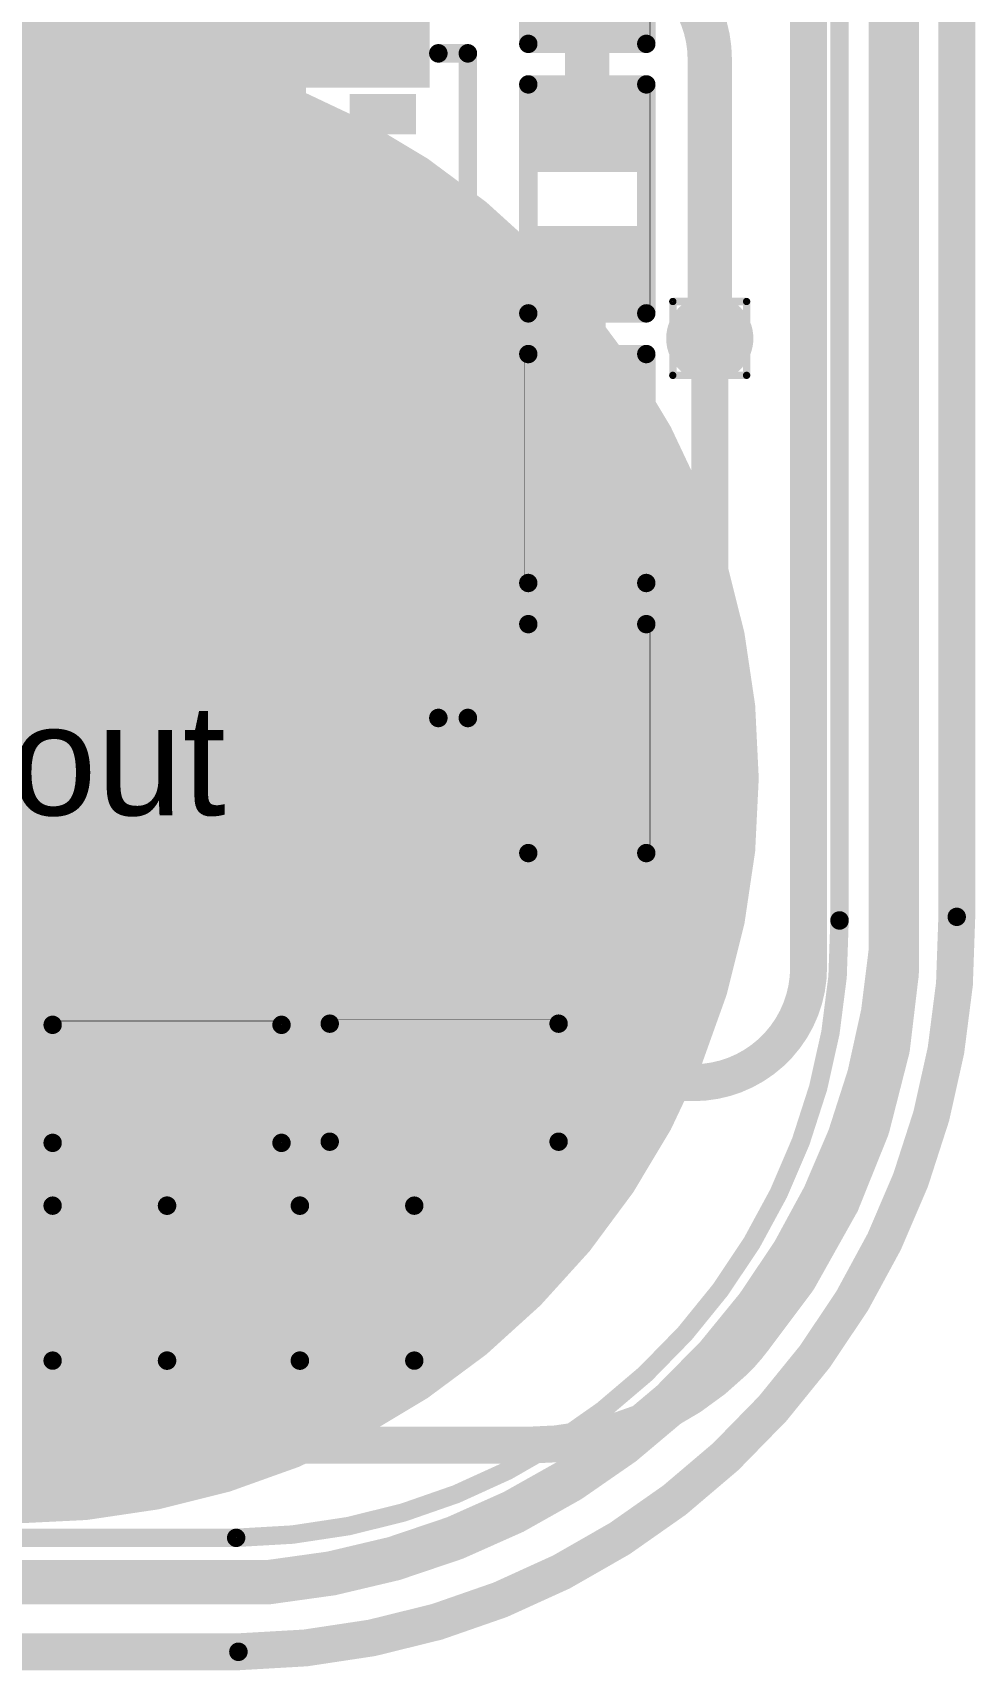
# Model space of a CAD drawing. Header units: inches. Extents: x 3 to 457, y -41 to 239.
# Drawn here: x 160 to 166.49, y -2.87 to 8.4 of the extents above; entities that cross this region are included whole.
import ezdxf

# ---------------------------------------------------------------- set-up
doc = ezdxf.new("R2010")
doc.units = ezdxf.units.IN
for name, color, linetype in [('Board Outline', 216, 'Continuous'), ('Bottom Layer', 5, 'Continuous'), ('Bottom Overlay', 54, 'Continuous'), ('Bottom Paste', 16, 'Continuous'), ('Bottom Solder', 6, 'Continuous'), ('Drill Drawing', 1, 'Continuous'), ('Fabrication', 76, 'Continuous'), ('Top Layer', 1, 'Continuous'), ('Top Overlay', 2, 'Continuous'), ('Top Paste', 8, 'Continuous'), ('Top Solder', 216, 'Continuous'), ('Via Holes', 16, 'Continuous')]:
    doc.layers.add(name, color=color, linetype=linetype)
doc.styles.add('Arial', font='', dxfattribs={"height": 0.2})
doc.styles.get('Arial').set_extended_font_data('Arial')

# ---------------------------------------------------------------- blocks, each defined once
blk = doc.blocks.new('TSSOP_14_79')
at = {"layer": 'Top Layer'}
for points in [[(-3.65, 2.175), (-2.15, 2.175), (-2.15, 1.725), (-3.65, 1.725)], [(2.15, 2.175), (3.65, 2.175), (3.65, 1.725), (2.15, 1.725)], [(-3.65, 1.525), (-2.15, 1.525), (-2.15, 1.075), (-3.65, 1.075)], [(2.15, 1.525), (3.65, 1.525), (3.65, 1.075), (2.15, 1.075)], [(-3.65, 0.875), (-2.15, 0.875), (-2.15, 0.425), (-3.65, 0.425)], [(2.15, 0.875), (3.65, 0.875), (3.65, 0.425), (2.15, 0.425)], [(-3.65, 0.225), (-2.15, 0.225), (-2.15, -0.225), (-3.65, -0.225)], [(2.15, 0.225), (3.65, 0.225), (3.65, -0.225), (2.15, -0.225)], [(-3.65, -0.425), (-2.15, -0.425), (-2.15, -0.875), (-3.65, -0.875)], [(2.15, -0.425), (3.65, -0.425), (3.65, -0.875), (2.15, -0.875)], [(-3.65, -1.075), (-2.15, -1.075), (-2.15, -1.525), (-3.65, -1.525)], [(2.15, -1.075), (3.65, -1.075), (3.65, -1.525), (2.15, -1.525)], [(-3.65, -1.725), (-2.15, -1.725), (-2.15, -2.175), (-3.65, -2.175)], [(2.15, -1.725), (3.65, -1.725), (3.65, -2.175), (2.15, -2.175)]]:
    blk.add_hatch(color=1, dxfattribs=at).paths.add_polyline_path(points)
at = {"layer": 'Top Overlay'}
blk.add_hatch(color=2, dxfattribs=at).paths.add_polyline_path([(-2.005, 1.727), (-1.726, 1.727), (-1.726, 2.184), (-2.005, 2.184)])
at = {"layer": 'Top Paste'}
for points in [[(-3.65, 2.175), (-2.15, 2.175), (-2.15, 1.725), (-3.65, 1.725)], [(2.15, 2.175), (3.65, 2.175), (3.65, 1.725), (2.15, 1.725)], [(-3.65, 1.525), (-2.15, 1.525), (-2.15, 1.075), (-3.65, 1.075)], [(2.15, 1.525), (3.65, 1.525), (3.65, 1.075), (2.15, 1.075)], [(-3.65, 0.875), (-2.15, 0.875), (-2.15, 0.425), (-3.65, 0.425)], [(2.15, 0.875), (3.65, 0.875), (3.65, 0.425), (2.15, 0.425)], [(-3.65, 0.225), (-2.15, 0.225), (-2.15, -0.225), (-3.65, -0.225)], [(2.15, 0.225), (3.65, 0.225), (3.65, -0.225), (2.15, -0.225)], [(-3.65, -0.425), (-2.15, -0.425), (-2.15, -0.875), (-3.65, -0.875)], [(2.15, -0.425), (3.65, -0.425), (3.65, -0.875), (2.15, -0.875)], [(-3.65, -1.075), (-2.15, -1.075), (-2.15, -1.525), (-3.65, -1.525)], [(2.15, -1.075), (3.65, -1.075), (3.65, -1.525), (2.15, -1.525)], [(-3.65, -1.725), (-2.15, -1.725), (-2.15, -2.175), (-3.65, -2.175)], [(2.15, -1.725), (3.65, -1.725), (3.65, -2.175), (2.15, -2.175)]]:
    blk.add_hatch(color=8, dxfattribs=at).paths.add_polyline_path(points)
at = {"layer": 'Top Solder'}
for points in [[(-3.752, 2.277), (-2.048, 2.277), (-2.048, 1.623), (-3.752, 1.623)], [(2.048, 2.277), (3.752, 2.277), (3.752, 1.623), (2.048, 1.623)], [(-3.752, 1.627), (-2.048, 1.627), (-2.048, 0.973), (-3.752, 0.973)], [(2.048, 1.627), (3.752, 1.627), (3.752, 0.973), (2.048, 0.973)], [(-3.752, 0.977), (-2.048, 0.977), (-2.048, 0.323), (-3.752, 0.323)], [(2.048, 0.977), (3.752, 0.977), (3.752, 0.323), (2.048, 0.323)], [(-3.752, 0.327), (-2.048, 0.327), (-2.048, -0.327), (-3.752, -0.327)], [(2.048, 0.327), (3.752, 0.327), (3.752, -0.327), (2.048, -0.327)], [(-3.752, -0.323), (-2.048, -0.323), (-2.048, -0.977), (-3.752, -0.977)], [(2.048, -0.323), (3.752, -0.323), (3.752, -0.977), (2.048, -0.977)], [(-3.752, -0.973), (-2.048, -0.973), (-2.048, -1.627), (-3.752, -1.627)], [(2.048, -0.973), (3.752, -0.973), (3.752, -1.627), (2.048, -1.627)], [(-3.752, -1.623), (-2.048, -1.623), (-2.048, -2.277), (-3.752, -2.277)], [(2.048, -1.623), (3.752, -1.623), (3.752, -2.277), (2.048, -2.277)]]:
    blk.add_hatch(color=216, dxfattribs=at).paths.add_polyline_path(points)
at = {"layer": 'Top Overlay'}
for points in [[(-2.284, 2.337, 0.127, 0.127, 0), (-2.284, 2.54, 0.127, 0.127, 0)], [(2.288, 2.54, 0.127, 0.127, 0), (-2.284, 2.54, 0.127, 0.127, 0)], [(2.288, 2.337, 0.127, 0.127, 0), (2.288, 2.54, 0.127, 0.127, 0)], [(-4.011, 1.829, 0.2, 0.2, 0), (-4.011, 2.083, 0.2, 0.2, 0)], [(-3.884, 1.956, 0.2, 0.2, 0), (-4.011, 2.083, 0.2, 0.2, 0)], [(-4.011, 1.829, 0.2, 0.2, 0), (-3.884, 1.956, 0.2, 0.2, 0)], [(-2.284, -2.54, 0.127, 0.127, 0), (-2.284, -2.337, 0.127, 0.127, 0)], [(2.288, -2.54, 0.127, 0.127, 0), (2.288, -2.337, 0.127, 0.127, 0)], [(2.288, -2.54, 0.127, 0.127, 0), (-2.284, -2.54, 0.127, 0.127, 0)]]:
    blk.add_lwpolyline(points, format="xyseb", dxfattribs=at)
for points in [[(-2.316, 2.54, 0.0635, 0.0635, 1), (-2.252, 2.54, 0.0635, 0.0635, 1)], [(-2.316, 2.54, 0.0635, 0.0635, 1), (-2.252, 2.54, 0.0635, 0.0635, 1)], [(2.256, 2.54, 0.0635, 0.0635, 1), (2.32, 2.54, 0.0635, 0.0635, 1)], [(2.256, 2.54, 0.0635, 0.0635, 1), (2.32, 2.54, 0.0635, 0.0635, 1)], [(-2.316, 2.337, 0.0635, 0.0635, 1), (-2.252, 2.337, 0.0635, 0.0635, 1)], [(2.256, 2.337, 0.0635, 0.0635, 1), (2.32, 2.337, 0.0635, 0.0635, 1)], [(-4.061, 2.083, 0.1, 0.1, 1), (-3.961, 2.083, 0.1, 0.1, 1)], [(-4.061, 2.083, 0.1, 0.1, 1), (-3.961, 2.083, 0.1, 0.1, 1)], [(-3.934, 1.956, 0.1, 0.1, 1), (-3.834, 1.956, 0.1, 0.1, 1)], [(-3.934, 1.956, 0.1, 0.1, 1), (-3.834, 1.956, 0.1, 0.1, 1)], [(-4.061, 1.829, 0.1, 0.1, 1), (-3.961, 1.829, 0.1, 0.1, 1)], [(-4.061, 1.829, 0.1, 0.1, 1), (-3.961, 1.829, 0.1, 0.1, 1)], [(-2.316, -2.337, 0.0635, 0.0635, 1), (-2.252, -2.337, 0.0635, 0.0635, 1)], [(2.256, -2.337, 0.0635, 0.0635, 1), (2.32, -2.337, 0.0635, 0.0635, 1)], [(-2.316, -2.54, 0.0635, 0.0635, 1), (-2.252, -2.54, 0.0635, 0.0635, 1)], [(-2.316, -2.54, 0.0635, 0.0635, 1), (-2.252, -2.54, 0.0635, 0.0635, 1)], [(2.256, -2.54, 0.0635, 0.0635, 1), (2.32, -2.54, 0.0635, 0.0635, 1)], [(2.256, -2.54, 0.0635, 0.0635, 1), (2.32, -2.54, 0.0635, 0.0635, 1)]]:
    blk.add_lwpolyline(points, format="xyseb", close=True, dxfattribs=at)
blk = doc.blocks.new('R___0402_83')
at = {"layer": 'Top Layer'}
for points in [[(-0.699, -0.318), (-0.699, 0.318), (-0.241, 0.318), (-0.241, -0.318)], [(0.241, -0.318), (0.241, 0.318), (0.699, 0.318), (0.699, -0.318)]]:
    blk.add_hatch(color=1, dxfattribs=at).paths.add_polyline_path(points)
at = {"layer": 'Top Paste'}
for points in [[(-0.699, -0.318), (-0.699, 0.318), (-0.241, 0.318), (-0.241, -0.318)], [(0.241, -0.318), (0.241, 0.318), (0.699, 0.318), (0.699, -0.318)]]:
    blk.add_hatch(color=8, dxfattribs=at).paths.add_polyline_path(points)
at = {"layer": 'Top Solder'}
for points in [[(-0.754, -0.373), (-0.754, 0.373), (-0.186, 0.373), (-0.186, -0.373)], [(0.186, -0.373), (0.186, 0.373), (0.754, 0.373), (0.754, -0.373)]]:
    blk.add_hatch(color=216, dxfattribs=at).paths.add_polyline_path(points)
at = {"layer": 'Top Overlay'}
for points in [[(-0.787, 0.406, 0.127, 0.127, 0), (-0.787, -0.406, 0.127, 0.127, 0)], [(0.787, 0.406, 0.127, 0.127, 0), (-0.787, 0.406, 0.127, 0.127, 0)], [(0.787, 0.406, 0.127, 0.127, 0), (0.787, -0.406, 0.127, 0.127, 0)], [(0.787, -0.406, 0.127, 0.127, 0), (-0.787, -0.406, 0.127, 0.127, 0)], [(0.813, -0.432, 0.00323, 0.00323, 0), (-0.813, -0.432, 0.00323, 0.00323, 0)]]:
    blk.add_lwpolyline(points, format="xyseb", dxfattribs=at)
for points in [[(-0.819, 0.406, 0.0635, 0.0635, 1), (-0.756, 0.406, 0.0635, 0.0635, 1)], [(-0.819, 0.406, 0.0635, 0.0635, 1), (-0.756, 0.406, 0.0635, 0.0635, 1)], [(0.756, 0.406, 0.0635, 0.0635, 1), (0.819, 0.406, 0.0635, 0.0635, 1)], [(0.756, 0.406, 0.0635, 0.0635, 1), (0.819, 0.406, 0.0635, 0.0635, 1)], [(-0.819, -0.406, 0.0635, 0.0635, 1), (-0.756, -0.406, 0.0635, 0.0635, 1)], [(-0.819, -0.406, 0.0635, 0.0635, 1), (-0.756, -0.406, 0.0635, 0.0635, 1)], [(-0.814, -0.432, 0.00161, 0.00161, 1), (-0.812, -0.432, 0.00161, 0.00161, 1)], [(0.756, -0.406, 0.0635, 0.0635, 1), (0.819, -0.406, 0.0635, 0.0635, 1)], [(0.756, -0.406, 0.0635, 0.0635, 1), (0.819, -0.406, 0.0635, 0.0635, 1)], [(0.812, -0.432, 0.00161, 0.00161, 1), (0.814, -0.432, 0.00161, 0.00161, 1)]]:
    blk.add_lwpolyline(points, format="xyseb", close=True, dxfattribs=at)
blk = doc.blocks.new('R___0402_84')
at = {"layer": 'Top Layer'}
for points in [[(-0.699, -0.318), (-0.699, 0.318), (-0.241, 0.318), (-0.241, -0.318)], [(0.241, -0.318), (0.241, 0.318), (0.699, 0.318), (0.699, -0.318)]]:
    blk.add_hatch(color=1, dxfattribs=at).paths.add_polyline_path(points)
at = {"layer": 'Top Paste'}
for points in [[(-0.699, -0.318), (-0.699, 0.318), (-0.241, 0.318), (-0.241, -0.318)], [(0.241, -0.318), (0.241, 0.318), (0.699, 0.318), (0.699, -0.318)]]:
    blk.add_hatch(color=8, dxfattribs=at).paths.add_polyline_path(points)
at = {"layer": 'Top Solder'}
for points in [[(-0.754, -0.373), (-0.754, 0.373), (-0.186, 0.373), (-0.186, -0.373)], [(0.186, -0.373), (0.186, 0.373), (0.754, 0.373), (0.754, -0.373)]]:
    blk.add_hatch(color=216, dxfattribs=at).paths.add_polyline_path(points)
at = {"layer": 'Top Overlay'}
for points in [[(-0.787, 0.406, 0.127, 0.127, 0), (-0.787, -0.406, 0.127, 0.127, 0)], [(-0.787, 0.406, 0.127, 0.127, 0), (0.787, 0.406, 0.127, 0.127, 0)], [(0.787, 0.406, 0.127, 0.127, 0), (0.787, -0.406, 0.127, 0.127, 0)], [(-0.787, -0.406, 0.127, 0.127, 0), (0.787, -0.406, 0.127, 0.127, 0)], [(-0.813, -0.432, 0.00323, 0.00323, 0), (0.813, -0.432, 0.00323, 0.00323, 0)]]:
    blk.add_lwpolyline(points, format="xyseb", dxfattribs=at)
for points in [[(-0.819, 0.406, 0.0635, 0.0635, 1), (-0.756, 0.406, 0.0635, 0.0635, 1)], [(-0.819, 0.406, 0.0635, 0.0635, 1), (-0.756, 0.406, 0.0635, 0.0635, 1)], [(0.756, 0.406, 0.0635, 0.0635, 1), (0.819, 0.406, 0.0635, 0.0635, 1)], [(0.756, 0.406, 0.0635, 0.0635, 1), (0.819, 0.406, 0.0635, 0.0635, 1)], [(-0.819, -0.406, 0.0635, 0.0635, 1), (-0.756, -0.406, 0.0635, 0.0635, 1)], [(-0.819, -0.406, 0.0635, 0.0635, 1), (-0.756, -0.406, 0.0635, 0.0635, 1)], [(-0.814, -0.432, 0.00161, 0.00161, 1), (-0.812, -0.432, 0.00161, 0.00161, 1)], [(0.756, -0.406, 0.0635, 0.0635, 1), (0.819, -0.406, 0.0635, 0.0635, 1)], [(0.756, -0.406, 0.0635, 0.0635, 1), (0.819, -0.406, 0.0635, 0.0635, 1)], [(0.812, -0.432, 0.00161, 0.00161, 1), (0.814, -0.432, 0.00161, 0.00161, 1)]]:
    blk.add_lwpolyline(points, format="xyseb", close=True, dxfattribs=at)
blk = doc.blocks.new('R___0402_85')
at = {"layer": 'Top Layer'}
for points in [[(-0.699, -0.318), (-0.699, 0.318), (-0.241, 0.318), (-0.241, -0.318)], [(0.241, -0.318), (0.241, 0.318), (0.699, 0.318), (0.699, -0.318)]]:
    blk.add_hatch(color=1, dxfattribs=at).paths.add_polyline_path(points)
at = {"layer": 'Top Paste'}
for points in [[(-0.699, -0.318), (-0.699, 0.318), (-0.241, 0.318), (-0.241, -0.318)], [(0.241, -0.318), (0.241, 0.318), (0.699, 0.318), (0.699, -0.318)]]:
    blk.add_hatch(color=8, dxfattribs=at).paths.add_polyline_path(points)
at = {"layer": 'Top Solder'}
for points in [[(-0.754, -0.373), (-0.754, 0.373), (-0.186, 0.373), (-0.186, -0.373)], [(0.186, -0.373), (0.186, 0.373), (0.754, 0.373), (0.754, -0.373)]]:
    blk.add_hatch(color=216, dxfattribs=at).paths.add_polyline_path(points)
at = {"layer": 'Top Overlay'}
for points in [[(-0.787, 0.406, 0.127, 0.127, 0), (-0.787, -0.406, 0.127, 0.127, 0)], [(0.787, 0.406, 0.127, 0.127, 0), (-0.787, 0.406, 0.127, 0.127, 0)], [(0.787, 0.406, 0.127, 0.127, 0), (0.787, -0.406, 0.127, 0.127, 0)], [(0.787, -0.406, 0.127, 0.127, 0), (-0.787, -0.406, 0.127, 0.127, 0)], [(0.813, -0.432, 0.00323, 0.00323, 0), (-0.813, -0.432, 0.00323, 0.00323, 0)]]:
    blk.add_lwpolyline(points, format="xyseb", dxfattribs=at)
for points in [[(-0.819, 0.406, 0.0635, 0.0635, 1), (-0.756, 0.406, 0.0635, 0.0635, 1)], [(-0.819, 0.406, 0.0635, 0.0635, 1), (-0.756, 0.406, 0.0635, 0.0635, 1)], [(0.756, 0.406, 0.0635, 0.0635, 1), (0.819, 0.406, 0.0635, 0.0635, 1)], [(0.756, 0.406, 0.0635, 0.0635, 1), (0.819, 0.406, 0.0635, 0.0635, 1)], [(-0.819, -0.406, 0.0635, 0.0635, 1), (-0.756, -0.406, 0.0635, 0.0635, 1)], [(-0.819, -0.406, 0.0635, 0.0635, 1), (-0.756, -0.406, 0.0635, 0.0635, 1)], [(-0.814, -0.432, 0.00161, 0.00161, 1), (-0.812, -0.432, 0.00161, 0.00161, 1)], [(0.756, -0.406, 0.0635, 0.0635, 1), (0.819, -0.406, 0.0635, 0.0635, 1)], [(0.756, -0.406, 0.0635, 0.0635, 1), (0.819, -0.406, 0.0635, 0.0635, 1)], [(0.812, -0.432, 0.00161, 0.00161, 1), (0.814, -0.432, 0.00161, 0.00161, 1)]]:
    blk.add_lwpolyline(points, format="xyseb", close=True, dxfattribs=at)
blk = doc.blocks.new('R___0402_89')
at = {"layer": 'Top Layer'}
for points in [[(-0.699, -0.318), (-0.699, 0.318), (-0.241, 0.318), (-0.241, -0.318)], [(0.241, -0.318), (0.241, 0.318), (0.699, 0.318), (0.699, -0.318)]]:
    blk.add_hatch(color=1, dxfattribs=at).paths.add_polyline_path(points)
at = {"layer": 'Top Paste'}
for points in [[(-0.699, -0.318), (-0.699, 0.318), (-0.241, 0.318), (-0.241, -0.318)], [(0.241, -0.318), (0.241, 0.318), (0.699, 0.318), (0.699, -0.318)]]:
    blk.add_hatch(color=8, dxfattribs=at).paths.add_polyline_path(points)
at = {"layer": 'Top Solder'}
for points in [[(-0.754, -0.373), (-0.754, 0.373), (-0.186, 0.373), (-0.186, -0.373)], [(0.186, -0.373), (0.186, 0.373), (0.754, 0.373), (0.754, -0.373)]]:
    blk.add_hatch(color=216, dxfattribs=at).paths.add_polyline_path(points)
at = {"layer": 'Top Overlay'}
for points in [[(-0.787, 0.406, 0.127, 0.127, 0), (-0.787, -0.406, 0.127, 0.127, 0)], [(-0.787, 0.406, 0.127, 0.127, 0), (0.787, 0.406, 0.127, 0.127, 0)], [(0.787, 0.406, 0.127, 0.127, 0), (0.787, -0.406, 0.127, 0.127, 0)], [(-0.787, -0.406, 0.127, 0.127, 0), (0.787, -0.406, 0.127, 0.127, 0)], [(-0.813, -0.432, 0.00323, 0.00323, 0), (0.813, -0.432, 0.00323, 0.00323, 0)]]:
    blk.add_lwpolyline(points, format="xyseb", dxfattribs=at)
for points in [[(-0.819, 0.406, 0.0635, 0.0635, 1), (-0.756, 0.406, 0.0635, 0.0635, 1)], [(-0.819, 0.406, 0.0635, 0.0635, 1), (-0.756, 0.406, 0.0635, 0.0635, 1)], [(0.756, 0.406, 0.0635, 0.0635, 1), (0.819, 0.406, 0.0635, 0.0635, 1)], [(0.756, 0.406, 0.0635, 0.0635, 1), (0.819, 0.406, 0.0635, 0.0635, 1)], [(-0.819, -0.406, 0.0635, 0.0635, 1), (-0.756, -0.406, 0.0635, 0.0635, 1)], [(-0.819, -0.406, 0.0635, 0.0635, 1), (-0.756, -0.406, 0.0635, 0.0635, 1)], [(-0.814, -0.432, 0.00161, 0.00161, 1), (-0.812, -0.432, 0.00161, 0.00161, 1)], [(0.756, -0.406, 0.0635, 0.0635, 1), (0.819, -0.406, 0.0635, 0.0635, 1)], [(0.756, -0.406, 0.0635, 0.0635, 1), (0.819, -0.406, 0.0635, 0.0635, 1)], [(0.812, -0.432, 0.00161, 0.00161, 1), (0.814, -0.432, 0.00161, 0.00161, 1)]]:
    blk.add_lwpolyline(points, format="xyseb", close=True, dxfattribs=at)
blk = doc.blocks.new('R___0402_90')
at = {"layer": 'Top Layer'}
for points in [[(-0.699, -0.318), (-0.699, 0.317), (-0.241, 0.317), (-0.241, -0.318)], [(0.241, -0.318), (0.241, 0.317), (0.699, 0.317), (0.699, -0.318)]]:
    blk.add_hatch(color=1, dxfattribs=at).paths.add_polyline_path(points)
at = {"layer": 'Top Paste'}
for points in [[(-0.699, -0.318), (-0.699, 0.317), (-0.241, 0.317), (-0.241, -0.318)], [(0.241, -0.318), (0.241, 0.317), (0.699, 0.317), (0.699, -0.318)]]:
    blk.add_hatch(color=8, dxfattribs=at).paths.add_polyline_path(points)
at = {"layer": 'Top Solder'}
for points in [[(-0.754, -0.373), (-0.754, 0.373), (-0.186, 0.373), (-0.186, -0.373)], [(0.186, -0.373), (0.186, 0.373), (0.754, 0.373), (0.754, -0.373)]]:
    blk.add_hatch(color=216, dxfattribs=at).paths.add_polyline_path(points)
at = {"layer": 'Top Overlay'}
for points in [[(-0.787, -0.406, 0.127, 0.127, 0), (-0.787, 0.406, 0.127, 0.127, 0)], [(0.787, 0.406, 0.127, 0.127, 0), (-0.787, 0.406, 0.127, 0.127, 0)], [(0.787, -0.406, 0.127, 0.127, 0), (0.787, 0.406, 0.127, 0.127, 0)], [(0.787, -0.406, 0.127, 0.127, 0), (-0.787, -0.406, 0.127, 0.127, 0)], [(0.813, -0.432, 0.00323, 0.00323, 0), (-0.813, -0.432, 0.00323, 0.00323, 0)]]:
    blk.add_lwpolyline(points, format="xyseb", dxfattribs=at)
for points in [[(-0.819, 0.406, 0.0635, 0.0635, 1), (-0.756, 0.406, 0.0635, 0.0635, 1)], [(-0.819, 0.406, 0.0635, 0.0635, 1), (-0.756, 0.406, 0.0635, 0.0635, 1)], [(0.756, 0.406, 0.0635, 0.0635, 1), (0.819, 0.406, 0.0635, 0.0635, 1)], [(0.756, 0.406, 0.0635, 0.0635, 1), (0.819, 0.406, 0.0635, 0.0635, 1)], [(-0.819, -0.406, 0.0635, 0.0635, 1), (-0.756, -0.406, 0.0635, 0.0635, 1)], [(-0.819, -0.406, 0.0635, 0.0635, 1), (-0.756, -0.406, 0.0635, 0.0635, 1)], [(-0.814, -0.432, 0.00161, 0.00161, 1), (-0.812, -0.432, 0.00161, 0.00161, 1)], [(0.756, -0.406, 0.0635, 0.0635, 1), (0.819, -0.406, 0.0635, 0.0635, 1)], [(0.756, -0.406, 0.0635, 0.0635, 1), (0.819, -0.406, 0.0635, 0.0635, 1)], [(0.812, -0.432, 0.00161, 0.00161, 1), (0.814, -0.432, 0.00161, 0.00161, 1)]]:
    blk.add_lwpolyline(points, format="xyseb", close=True, dxfattribs=at)
blk = doc.blocks.new('R___0402_94')
at = {"layer": 'Top Layer'}
for points in [[(-0.699, -0.318), (-0.699, 0.318), (-0.241, 0.318), (-0.241, -0.318)], [(0.241, -0.318), (0.241, 0.318), (0.699, 0.318), (0.699, -0.318)]]:
    blk.add_hatch(color=1, dxfattribs=at).paths.add_polyline_path(points)
at = {"layer": 'Top Paste'}
for points in [[(-0.699, -0.318), (-0.699, 0.318), (-0.241, 0.318), (-0.241, -0.318)], [(0.241, -0.318), (0.241, 0.318), (0.699, 0.318), (0.699, -0.318)]]:
    blk.add_hatch(color=8, dxfattribs=at).paths.add_polyline_path(points)
at = {"layer": 'Top Solder'}
for points in [[(-0.754, -0.373), (-0.754, 0.373), (-0.186, 0.373), (-0.186, -0.373)], [(0.186, -0.373), (0.186, 0.373), (0.754, 0.373), (0.754, -0.373)]]:
    blk.add_hatch(color=216, dxfattribs=at).paths.add_polyline_path(points)
at = {"layer": 'Top Overlay'}
for points in [[(-0.787, 0.406, 0.127, 0.127, 0), (-0.787, -0.406, 0.127, 0.127, 0)], [(-0.787, 0.406, 0.127, 0.127, 0), (0.787, 0.406, 0.127, 0.127, 0)], [(0.787, 0.406, 0.127, 0.127, 0), (0.787, -0.406, 0.127, 0.127, 0)], [(-0.787, -0.406, 0.127, 0.127, 0), (0.787, -0.406, 0.127, 0.127, 0)], [(-0.813, -0.432, 0.00323, 0.00323, 0), (0.813, -0.432, 0.00323, 0.00323, 0)]]:
    blk.add_lwpolyline(points, format="xyseb", dxfattribs=at)
for points in [[(-0.819, 0.406, 0.0635, 0.0635, 1), (-0.756, 0.406, 0.0635, 0.0635, 1)], [(-0.819, 0.406, 0.0635, 0.0635, 1), (-0.756, 0.406, 0.0635, 0.0635, 1)], [(0.756, 0.406, 0.0635, 0.0635, 1), (0.819, 0.406, 0.0635, 0.0635, 1)], [(0.756, 0.406, 0.0635, 0.0635, 1), (0.819, 0.406, 0.0635, 0.0635, 1)], [(-0.819, -0.406, 0.0635, 0.0635, 1), (-0.756, -0.406, 0.0635, 0.0635, 1)], [(-0.819, -0.406, 0.0635, 0.0635, 1), (-0.756, -0.406, 0.0635, 0.0635, 1)], [(-0.814, -0.432, 0.00161, 0.00161, 1), (-0.812, -0.432, 0.00161, 0.00161, 1)], [(0.756, -0.406, 0.0635, 0.0635, 1), (0.819, -0.406, 0.0635, 0.0635, 1)], [(0.756, -0.406, 0.0635, 0.0635, 1), (0.819, -0.406, 0.0635, 0.0635, 1)], [(0.812, -0.432, 0.00161, 0.00161, 1), (0.814, -0.432, 0.00161, 0.00161, 1)]]:
    blk.add_lwpolyline(points, format="xyseb", close=True, dxfattribs=at)
blk = doc.blocks.new('C___0603_98')
at = {"layer": 'Top Layer'}
for points in [[(-0.381, 0.445), (-0.381, -0.445), (-1.143, -0.445), (-1.143, 0.445)], [(1.143, 0.445), (1.143, -0.445), (0.381, -0.445), (0.381, 0.445)]]:
    blk.add_hatch(color=1, dxfattribs=at).paths.add_polyline_path(points)
at = {"layer": 'Top Paste'}
for points in [[(-0.381, 0.445), (-0.381, -0.445), (-1.143, -0.445), (-1.143, 0.445)], [(1.143, 0.445), (1.143, -0.445), (0.381, -0.445), (0.381, 0.445)]]:
    blk.add_hatch(color=8, dxfattribs=at).paths.add_polyline_path(points)
at = {"layer": 'Top Solder'}
for points in [[(-0.321, 0.504), (-0.321, -0.504), (-1.203, -0.504), (-1.203, 0.504)], [(1.203, 0.504), (1.203, -0.504), (0.321, -0.504), (0.321, 0.504)]]:
    blk.add_hatch(color=216, dxfattribs=at).paths.add_polyline_path(points)
at = {"layer": 'Top Overlay'}
for points in [[(-1.245, 0.533, 0.127, 0.127, 0), (-0.457, 0.533, 0.127, 0.127, 0)], [(-1.245, -0.533, 0.127, 0.127, 0), (-1.245, 0.533, 0.127, 0.127, 0)], [(0.457, 0.533, 0.127, 0.127, 0), (1.245, 0.533, 0.127, 0.127, 0)], [(1.245, -0.533, 0.127, 0.127, 0), (1.245, 0.533, 0.127, 0.127, 0)], [(-1.245, -0.533, 0.127, 0.127, 0), (-0.457, -0.533, 0.127, 0.127, 0)], [(0.457, -0.533, 0.127, 0.127, 0), (1.245, -0.533, 0.127, 0.127, 0)]]:
    blk.add_lwpolyline(points, format="xyseb", dxfattribs=at)
for points in [[(-1.276, 0.533, 0.0635, 0.0635, 1), (-1.213, 0.533, 0.0635, 0.0635, 1)], [(-1.276, 0.533, 0.0635, 0.0635, 1), (-1.213, 0.533, 0.0635, 0.0635, 1)], [(-0.489, 0.533, 0.0635, 0.0635, 1), (-0.425, 0.533, 0.0635, 0.0635, 1)], [(0.425, 0.533, 0.0635, 0.0635, 1), (0.489, 0.533, 0.0635, 0.0635, 1)], [(1.213, 0.533, 0.0635, 0.0635, 1), (1.276, 0.533, 0.0635, 0.0635, 1)], [(1.213, 0.533, 0.0635, 0.0635, 1), (1.276, 0.533, 0.0635, 0.0635, 1)], [(-1.276, -0.533, 0.0635, 0.0635, 1), (-1.213, -0.533, 0.0635, 0.0635, 1)], [(-1.276, -0.533, 0.0635, 0.0635, 1), (-1.213, -0.533, 0.0635, 0.0635, 1)], [(-0.489, -0.533, 0.0635, 0.0635, 1), (-0.425, -0.533, 0.0635, 0.0635, 1)], [(0.425, -0.533, 0.0635, 0.0635, 1), (0.489, -0.533, 0.0635, 0.0635, 1)], [(1.213, -0.533, 0.0635, 0.0635, 1), (1.276, -0.533, 0.0635, 0.0635, 1)], [(1.213, -0.533, 0.0635, 0.0635, 1), (1.276, -0.533, 0.0635, 0.0635, 1)]]:
    blk.add_lwpolyline(points, format="xyseb", close=True, dxfattribs=at)
blk = doc.blocks.new('SEMG_PAD_B_240')
at = {"layer": 'Bottom Layer'}
h = blk.add_hatch(color=5, dxfattribs=at)
edge = h.paths.add_edge_path()
edge.add_arc((0, 9.987), 5, 0, 360)
at = {"layer": 'Bottom Paste'}
h = blk.add_hatch(color=16, dxfattribs=at)
edge = h.paths.add_edge_path()
edge.add_arc((0, 9.987), 5, 0, 360)
at = {"layer": 'Bottom Solder'}
h = blk.add_hatch(color=6, dxfattribs=at)
edge = h.paths.add_edge_path()
edge.add_arc((0, 9.987), 5.102, 0, 360)
at = {"layer": 'Bottom Overlay'}
for points in [[(-5.683, 10.966, 0.127, 0.127, -0.414214), (-1.531, 15.213, 0.127, 0.127, 0)], [(1.531, 15.213, 0.127, 0.127, 0), (-1.531, 15.213, 0.127, 0.127, 0)], [(-5.683, 10.966, 0.127, 0.127, 0), (-5.683, -10.966, 0.127, 0.127, 0)]]:
    blk.add_lwpolyline(points, format="xyseb", dxfattribs=at)
for points in [[(-1.562, 15.213, 0.0635, 0.0635, 1), (-1.499, 15.213, 0.0635, 0.0635, 1)], [(-1.562, 15.213, 0.0635, 0.0635, 1), (-1.499, 15.213, 0.0635, 0.0635, 1)], [(-5.715, 10.966, 0.0635, 0.0635, 1), (-5.651, 10.966, 0.0635, 0.0635, 1)], [(-5.715, 10.966, 0.0635, 0.0635, 1), (-5.651, 10.966, 0.0635, 0.0635, 1)]]:
    blk.add_lwpolyline(points, format="xyseb", close=True, dxfattribs=at)

msp = doc.modelspace()

# ---------------------------------------------------------------- hatches: boundary and pattern name
at = {"layer": 'Bottom Layer'}
h = msp.add_hatch(color=5, dxfattribs=at)
edge = h.paths.add_edge_path()
edge.add_arc((164.658, 6.296), 0.3, 0, 360)
at = {"layer": 'Top Layer'}
h = msp.add_hatch(color=1, dxfattribs=at)
edge = h.paths.add_edge_path()
edge.add_arc((164.658, 6.296), 0.3, 0, 360)
at = {"layer": 'Via Holes'}
h = msp.add_hatch(color=7, dxfattribs=at)
edge = h.paths.add_edge_path()
edge.add_arc((164.658, 6.296), 0.15, 0, 360)

# ---------------------------------------------------------------- linework, layer by layer
at = {"layer": 'Board Outline'}
for points in [[(166.358, 24.173, 0.127, 0.127, 0), (166.358, 2.317, 0.127, 0.127, 0)], [(166.358, 2.317, 0.127, 0.127, -0.414214), (161.414, -2.739, 0.127, 0.127, 0)], [(158.335, -2.739, 0.127, 0.127, 0), (161.414, -2.739, 0.127, 0.127, 0)]]:
    msp.add_lwpolyline(points, format="xyseb", dxfattribs=at)
for points in [[(166.326, 2.317, 0.0635, 0.0635, 1), (166.389, 2.317, 0.0635, 0.0635, 1)], [(166.326, 2.317, 0.0635, 0.0635, 1), (166.389, 2.317, 0.0635, 0.0635, 1)], [(161.382, -2.739, 0.0635, 0.0635, 1), (161.446, -2.739, 0.0635, 0.0635, 1)], [(161.382, -2.739, 0.0635, 0.0635, 1), (161.446, -2.739, 0.0635, 0.0635, 1)]]:
    msp.add_lwpolyline(points, format="xyseb", close=True, dxfattribs=at)
at = {"layer": 'Bottom Layer'}
for points in [[(165.905, 2.093, 0.305, 0.305, 0), (165.905, 13.245, 0.305, 0.305, 0)], [(163.857, 9.017, 0.305, 0.305, -0.414214), (164.658, 8.216, 0.305, 0.305, 0)], [(164.658, 6.296, 0.305, 0.305, 0), (164.658, 8.216, 0.305, 0.305, 0)], [(165.905, 2.093, 0.305, 0.305, -0.365519), (161.615, -2.261, 0.305, 0.305, 0)], [(158.594, -2.261, 0.305, 0.305, 0), (161.615, -2.261, 0.305, 0.305, 0)]]:
    msp.add_lwpolyline(points, format="xyseb", dxfattribs=at)
for points in [[(164.581, 8.216, 0.152, 0.152, 1), (164.734, 8.216, 0.152, 0.152, 1)], [(164.581, 8.216, 0.152, 0.152, 1), (164.734, 8.216, 0.152, 0.152, 1)], [(164.581, 6.296, 0.152, 0.152, 1), (164.734, 6.296, 0.152, 0.152, 1)], [(165.829, 2.093, 0.152, 0.152, 1), (165.981, 2.093, 0.152, 0.152, 1)], [(165.829, 2.093, 0.152, 0.152, 1), (165.981, 2.093, 0.152, 0.152, 1)], [(161.539, -2.261, 0.152, 0.152, 1), (161.691, -2.261, 0.152, 0.152, 1)], [(161.539, -2.261, 0.152, 0.152, 1), (161.691, -2.261, 0.152, 0.152, 1)]]:
    msp.add_lwpolyline(points, format="xyseb", close=True, dxfattribs=at)
at = {"layer": 'Drill Drawing'}
for points in [[(164.404, 6.55, 0.0508, 0.0508, 0), (164.912, 6.55, 0.0508, 0.0508, 0)], [(164.404, 6.042, 0.0508, 0.0508, 0), (164.404, 6.55, 0.0508, 0.0508, 0)], [(164.912, 6.042, 0.0508, 0.0508, 0), (164.912, 6.55, 0.0508, 0.0508, 0)], [(164.404, 6.042, 0.0508, 0.0508, 0), (164.912, 6.042, 0.0508, 0.0508, 0)]]:
    msp.add_lwpolyline(points, format="xyseb", dxfattribs=at)
for points in [[(164.391, 6.55, 0.0254, 0.0254, 1), (164.416, 6.55, 0.0254, 0.0254, 1)], [(164.391, 6.55, 0.0254, 0.0254, 1), (164.416, 6.55, 0.0254, 0.0254, 1)], [(164.899, 6.55, 0.0254, 0.0254, 1), (164.924, 6.55, 0.0254, 0.0254, 1)], [(164.899, 6.55, 0.0254, 0.0254, 1), (164.924, 6.55, 0.0254, 0.0254, 1)], [(164.391, 6.042, 0.0254, 0.0254, 1), (164.416, 6.042, 0.0254, 0.0254, 1)], [(164.391, 6.042, 0.0254, 0.0254, 1), (164.416, 6.042, 0.0254, 0.0254, 1)], [(164.899, 6.042, 0.0254, 0.0254, 1), (164.924, 6.042, 0.0254, 0.0254, 1)], [(164.899, 6.042, 0.0254, 0.0254, 1), (164.924, 6.042, 0.0254, 0.0254, 1)]]:
    msp.add_lwpolyline(points, format="xyseb", close=True, dxfattribs=at)
at = {"layer": 'Fabrication'}
for points in [[(166.358, 24.173, 0.254, 0.254, 0), (166.358, 2.317, 0.254, 0.254, 0)], [(166.358, 2.317, 0.254, 0.254, -0.414214), (161.414, -2.739, 0.254, 0.254, 0)], [(158.335, -2.739, 0.254, 0.254, 0), (161.414, -2.739, 0.254, 0.254, 0)]]:
    msp.add_lwpolyline(points, format="xyseb", dxfattribs=at)
for points in [[(164.868, 3.27, 0.254, 0.254, 1), (154.868, 3.27, 0.254, 0.254, 1)], [(164.805, 3.27, 0.127, 0.127, 1), (164.932, 3.27, 0.127, 0.127, 1)], [(166.294, 2.317, 0.127, 0.127, 1), (166.421, 2.317, 0.127, 0.127, 1)], [(166.294, 2.317, 0.127, 0.127, 1), (166.421, 2.317, 0.127, 0.127, 1)], [(161.351, -2.739, 0.127, 0.127, 1), (161.478, -2.739, 0.127, 0.127, 1)], [(161.351, -2.739, 0.127, 0.127, 1), (161.478, -2.739, 0.127, 0.127, 1)]]:
    msp.add_lwpolyline(points, format="xyseb", close=True, dxfattribs=at)
at = {"layer": 'Top Layer'}
for points in [[(165.97, 1.943, 0.254, 0.254, 0), (165.97, 12.178, 0.254, 0.254, 0)], [(165.338, 1.969, 0.254, 0.254, 0), (165.338, 11.41, 0.254, 0.254, 0)], [(161.103, 7.256, 0.254, 0.254, 0), (161.103, 8.873, 0.254, 0.254, 0)], [(161.753, 6.296, 0.254, 0.254, 0), (161.753, 8.873, 0.254, 0.254, 0)], [(163.815, 7.726, 0.305, 0.305, 0), (163.815, 8.64, 0.305, 0.305, 0)], [(161.103, 7.256, 0.254, 0.254, -0.414214), (160.705, 6.858, 0.254, 0.254, 0)], [(155.751, 6.858, 0.254, 0.254, 0), (160.705, 6.858, 0.254, 0.254, 0)], [(163.815, 5.871, 0.254, 0.254, 0), (163.815, 6.787, 0.254, 0.254, 0)], [(163.815, 6.787, 0.254, 0.254, 0), (163.946, 6.787, 0.254, 0.254, 0)], [(162.178, 5.871, 0.254, 0.254, -0.414214), (161.753, 6.296, 0.254, 0.254, 0)], [(164.658, 4.514, 0.254, 0.254, 0), (164.658, 6.296, 0.254, 0.254, 0)], [(162.178, 5.871, 0.254, 0.254, 0), (163.713, 5.871, 0.254, 0.254, 0)], [(159.803, 4.541, 0.254, 0.254, -0.414214), (160.194, 4.931, 0.254, 0.254, 0)], [(160.194, 4.931, 0.254, 0.254, 0), (162.791, 4.931, 0.254, 0.254, 0)], [(162.016, 4.931, 0.254, 0.254, -0.414214), (162.403, 4.543, 0.254, 0.254, 0)], [(162.403, 4.543, 0.254, 0.254, -0.414214), (162.791, 4.931, 0.254, 0.254, 0)], [(162.791, 4.931, 0.254, 0.254, 0), (163.815, 4.931, 0.254, 0.254, 0)], [(162.403, 3.327, 0.254, 0.254, 0), (162.403, 4.797, 0.254, 0.254, 0)], [(164.658, 4.514, 0.254, 0.254, -0.414214), (164.157, 4.013, 0.254, 0.254, 0)], [(163.802, 4.013, 0.254, 0.254, 0), (164.157, 4.013, 0.254, 0.254, 0)], [(160.453, 1.168, 0.254, 0.254, 0), (160.453, 3.073, 0.254, 0.254, 0)], [(161.103, 1.882, 0.254, 0.254, 0), (161.103, 3.073, 0.254, 0.254, 0)], [(161.753, 3.073, 0.381, 0.381, 0), (162.403, 3.073, 0.381, 0.381, 0)], [(162.403, 3.073, 0.254, 0.254, 0), (163.815, 3.073, 0.254, 0.254, 0)], [(165.338, 1.969, 0.254, 0.254, -0.414214), (164.545, 1.176, 0.254, 0.254, 0)], [(165.908, 1.409, 0.254, 0.254, 0), (165.968, 1.913, 0.254, 0.254, 0)], [(165.97, 1.943, 0.254, 0.254, -0.029593), (165.968, 1.913, 0.254, 0.254, 0)], [(161.202, 1.449, 0.254, 0.254, -0.111993), (161.103, 1.882, 0.254, 0.254, 0)], [(161.393, 1.176, 0.254, 0.254, -0.083597), (161.202, 1.449, 0.254, 0.254, 0)], [(165.768, 0.861, 0.254, 0.254, 0), (165.908, 1.409, 0.254, 0.254, 0)], [(160.453, 0.089, 0.254, 0.254, 0), (160.453, 1.168, 0.254, 0.254, 0)], [(161.397, 1.172, 0.254, 0.254, -0.001418), (161.393, 1.176, 0.254, 0.254, 0)], [(161.397, 1.172, 0.254, 0.254, 0), (162.229, 1.172, 0.254, 0.254, 0)], [(162.229, 1.172, 0.254, 0.254, 0), (162.233, 1.176, 0.254, 0.254, 0)], [(162.36, 0.015, 0.254, 0.254, 0), (162.36, 1.176, 0.254, 0.254, 0)], [(163.3, 1.176, 0.254, 0.254, 0), (164.545, 1.176, 0.254, 0.254, 0)], [(165.561, 0.347, 0.254, 0.254, 0), (165.768, 0.861, 0.254, 0.254, 0)], [(165.265, -0.181, 0.254, 0.254, 0), (165.561, 0.347, 0.254, 0.254, 0)], [(160.618, -0.076, 0.254, 0.254, -0.414214), (160.453, 0.089, 0.254, 0.254, 0)], [(162.142, 0.057, 0.254, 0.254, 0), (162.176, 0.057, 0.254, 0.254, 0)], [(162.142, -0.203, 0.254, 0.254, 0), (162.36, 0.015, 0.254, 0.254, 0)], [(160.618, -0.203, 0.254, 0.254, 0), (160.618, -0.076, 0.254, 0.254, 0)], [(160.618, -0.949, 0.254, 0.254, 0), (160.618, -0.203, 0.254, 0.254, 0)], [(164.958, -0.59, 0.254, 0.254, 0), (165.265, -0.181, 0.254, 0.254, 0)], [(164.958, -0.59, 0.254, 0.254, -0.03687), (164.832, -0.735, 0.254, 0.254, 0)], [(164.832, -0.735, 0.254, 0.254, -0.196681), (163.403, -1.318, 0.254, 0.254, 0)], [(160.988, -1.318, 0.254, 0.254, -0.414214), (160.618, -0.949, 0.254, 0.254, 0)], [(160.988, -1.318, 0.254, 0.254, 0), (163.403, -1.318, 0.254, 0.254, 0)]]:
    msp.add_lwpolyline(points, format="xyseb", dxfattribs=at)
for points in [[(163.739, 7.726, 0.152, 0.152, 1), (163.891, 7.726, 0.152, 0.152, 1)], [(161.04, 7.256, 0.127, 0.127, 1), (161.167, 7.256, 0.127, 0.127, 1)], [(161.04, 7.256, 0.127, 0.127, 1), (161.167, 7.256, 0.127, 0.127, 1)], [(160.641, 6.858, 0.127, 0.127, 1), (160.768, 6.858, 0.127, 0.127, 1)], [(160.641, 6.858, 0.127, 0.127, 1), (160.768, 6.858, 0.127, 0.127, 1)], [(163.752, 6.787, 0.127, 0.127, 1), (163.879, 6.787, 0.127, 0.127, 1)], [(163.752, 6.787, 0.127, 0.127, 1), (163.879, 6.787, 0.127, 0.127, 1)], [(163.883, 6.787, 0.127, 0.127, 1), (164.01, 6.787, 0.127, 0.127, 1)], [(161.69, 6.296, 0.127, 0.127, 1), (161.817, 6.296, 0.127, 0.127, 1)], [(161.69, 6.296, 0.127, 0.127, 1), (161.817, 6.296, 0.127, 0.127, 1)], [(164.594, 6.296, 0.127, 0.127, 1), (164.721, 6.296, 0.127, 0.127, 1)], [(162.115, 5.871, 0.127, 0.127, 1), (162.242, 5.871, 0.127, 0.127, 1)], [(162.115, 5.871, 0.127, 0.127, 1), (162.242, 5.871, 0.127, 0.127, 1)], [(163.65, 5.871, 0.127, 0.127, 1), (163.777, 5.871, 0.127, 0.127, 1)], [(163.752, 5.871, 0.127, 0.127, 1), (163.879, 5.871, 0.127, 0.127, 1)], [(160.13, 4.931, 0.127, 0.127, 1), (160.257, 4.931, 0.127, 0.127, 1)], [(160.13, 4.931, 0.127, 0.127, 1), (160.257, 4.931, 0.127, 0.127, 1)], [(161.952, 4.931, 0.127, 0.127, 1), (162.079, 4.931, 0.127, 0.127, 1)], [(162.728, 4.931, 0.127, 0.127, 1), (162.855, 4.931, 0.127, 0.127, 1)], [(162.728, 4.931, 0.127, 0.127, 1), (162.855, 4.931, 0.127, 0.127, 1)], [(162.728, 4.931, 0.127, 0.127, 1), (162.855, 4.931, 0.127, 0.127, 1)], [(163.752, 4.931, 0.127, 0.127, 1), (163.879, 4.931, 0.127, 0.127, 1)], [(162.34, 4.797, 0.127, 0.127, 1), (162.467, 4.797, 0.127, 0.127, 1)], [(162.34, 4.543, 0.127, 0.127, 1), (162.467, 4.543, 0.127, 0.127, 1)], [(162.34, 4.543, 0.127, 0.127, 1), (162.467, 4.543, 0.127, 0.127, 1)], [(164.594, 4.514, 0.127, 0.127, 1), (164.721, 4.514, 0.127, 0.127, 1)], [(164.594, 4.514, 0.127, 0.127, 1), (164.721, 4.514, 0.127, 0.127, 1)], [(163.739, 4.013, 0.127, 0.127, 1), (163.866, 4.013, 0.127, 0.127, 1)], [(164.094, 4.013, 0.127, 0.127, 1), (164.221, 4.013, 0.127, 0.127, 1)], [(164.094, 4.013, 0.127, 0.127, 1), (164.221, 4.013, 0.127, 0.127, 1)], [(162.34, 3.327, 0.127, 0.127, 1), (162.467, 3.327, 0.127, 0.127, 1)], [(160.39, 3.073, 0.127, 0.127, 1), (160.517, 3.073, 0.127, 0.127, 1)], [(161.04, 3.073, 0.127, 0.127, 1), (161.167, 3.073, 0.127, 0.127, 1)], [(161.658, 3.073, 0.191, 0.191, 1), (161.849, 3.073, 0.191, 0.191, 1)], [(162.308, 3.073, 0.191, 0.191, 1), (162.499, 3.073, 0.191, 0.191, 1)], [(162.34, 3.073, 0.127, 0.127, 1), (162.467, 3.073, 0.127, 0.127, 1)], [(163.752, 3.073, 0.127, 0.127, 1), (163.879, 3.073, 0.127, 0.127, 1)], [(165.274, 1.969, 0.127, 0.127, 1), (165.401, 1.969, 0.127, 0.127, 1)], [(165.274, 1.969, 0.127, 0.127, 1), (165.401, 1.969, 0.127, 0.127, 1)], [(165.905, 1.913, 0.127, 0.127, 1), (166.032, 1.913, 0.127, 0.127, 1)], [(165.905, 1.913, 0.127, 0.127, 1), (166.032, 1.913, 0.127, 0.127, 1)], [(165.907, 1.943, 0.127, 0.127, 1), (166.034, 1.943, 0.127, 0.127, 1)], [(165.907, 1.943, 0.127, 0.127, 1), (166.034, 1.943, 0.127, 0.127, 1)], [(161.04, 1.882, 0.127, 0.127, 1), (161.167, 1.882, 0.127, 0.127, 1)], [(161.04, 1.882, 0.127, 0.127, 1), (161.167, 1.882, 0.127, 0.127, 1)], [(161.138, 1.449, 0.127, 0.127, 1), (161.265, 1.449, 0.127, 0.127, 1)], [(161.138, 1.449, 0.127, 0.127, 1), (161.265, 1.449, 0.127, 0.127, 1)], [(165.844, 1.409, 0.127, 0.127, 1), (165.971, 1.409, 0.127, 0.127, 1)], [(165.844, 1.409, 0.127, 0.127, 1), (165.971, 1.409, 0.127, 0.127, 1)], [(160.39, 1.168, 0.127, 0.127, 1), (160.517, 1.168, 0.127, 0.127, 1)], [(160.39, 1.168, 0.127, 0.127, 1), (160.517, 1.168, 0.127, 0.127, 1)], [(161.33, 1.176, 0.127, 0.127, 1), (161.457, 1.176, 0.127, 0.127, 1)], [(161.33, 1.176, 0.127, 0.127, 1), (161.457, 1.176, 0.127, 0.127, 1)], [(161.334, 1.172, 0.127, 0.127, 1), (161.461, 1.172, 0.127, 0.127, 1)], [(161.334, 1.172, 0.127, 0.127, 1), (161.461, 1.172, 0.127, 0.127, 1)], [(162.166, 1.172, 0.127, 0.127, 1), (162.293, 1.172, 0.127, 0.127, 1)], [(162.166, 1.172, 0.127, 0.127, 1), (162.293, 1.172, 0.127, 0.127, 1)], [(162.17, 1.176, 0.127, 0.127, 1), (162.297, 1.176, 0.127, 0.127, 1)], [(162.297, 1.176, 0.127, 0.127, 1), (162.424, 1.176, 0.127, 0.127, 1)], [(163.237, 1.176, 0.127, 0.127, 1), (163.364, 1.176, 0.127, 0.127, 1)], [(164.481, 1.176, 0.127, 0.127, 1), (164.608, 1.176, 0.127, 0.127, 1)], [(164.481, 1.176, 0.127, 0.127, 1), (164.608, 1.176, 0.127, 0.127, 1)], [(165.704, 0.861, 0.127, 0.127, 1), (165.831, 0.861, 0.127, 0.127, 1)], [(165.704, 0.861, 0.127, 0.127, 1), (165.831, 0.861, 0.127, 0.127, 1)], [(165.498, 0.347, 0.127, 0.127, 1), (165.625, 0.347, 0.127, 0.127, 1)], [(165.498, 0.347, 0.127, 0.127, 1), (165.625, 0.347, 0.127, 0.127, 1)], [(160.39, 0.089, 0.127, 0.127, 1), (160.517, 0.089, 0.127, 0.127, 1)], [(160.39, 0.089, 0.127, 0.127, 1), (160.517, 0.089, 0.127, 0.127, 1)], [(162.079, 0.057, 0.127, 0.127, 1), (162.206, 0.057, 0.127, 0.127, 1)], [(162.113, 0.057, 0.127, 0.127, 1), (162.24, 0.057, 0.127, 0.127, 1)], [(162.297, 0.015, 0.127, 0.127, 1), (162.424, 0.015, 0.127, 0.127, 1)], [(162.297, 0.015, 0.127, 0.127, 1), (162.424, 0.015, 0.127, 0.127, 1)], [(160.555, -0.076, 0.127, 0.127, 1), (160.682, -0.076, 0.127, 0.127, 1)], [(160.555, -0.076, 0.127, 0.127, 1), (160.682, -0.076, 0.127, 0.127, 1)], [(160.555, -0.203, 0.127, 0.127, 1), (160.682, -0.203, 0.127, 0.127, 1)], [(160.555, -0.203, 0.127, 0.127, 1), (160.682, -0.203, 0.127, 0.127, 1)], [(162.079, -0.203, 0.127, 0.127, 1), (162.206, -0.203, 0.127, 0.127, 1)], [(165.201, -0.181, 0.127, 0.127, 1), (165.328, -0.181, 0.127, 0.127, 1)], [(165.201, -0.181, 0.127, 0.127, 1), (165.328, -0.181, 0.127, 0.127, 1)], [(164.895, -0.59, 0.127, 0.127, 1), (165.022, -0.59, 0.127, 0.127, 1)], [(164.895, -0.59, 0.127, 0.127, 1), (165.022, -0.59, 0.127, 0.127, 1)], [(164.768, -0.735, 0.127, 0.127, 1), (164.895, -0.735, 0.127, 0.127, 1)], [(164.768, -0.735, 0.127, 0.127, 1), (164.895, -0.735, 0.127, 0.127, 1)], [(160.555, -0.949, 0.127, 0.127, 1), (160.682, -0.949, 0.127, 0.127, 1)], [(160.555, -0.949, 0.127, 0.127, 1), (160.682, -0.949, 0.127, 0.127, 1)], [(160.924, -1.318, 0.127, 0.127, 1), (161.051, -1.318, 0.127, 0.127, 1)], [(160.924, -1.318, 0.127, 0.127, 1), (161.051, -1.318, 0.127, 0.127, 1)], [(163.339, -1.318, 0.127, 0.127, 1), (163.466, -1.318, 0.127, 0.127, 1)], [(163.339, -1.318, 0.127, 0.127, 1), (163.466, -1.318, 0.127, 0.127, 1)]]:
    msp.add_lwpolyline(points, format="xyseb", close=True, dxfattribs=at)

# ---------------------------------------------------------------- block references
for name, p, rotation in [('SEMG_PAD_B_240', (159.868, 13.258), 180), ('TSSOP_14_79', (160.453, 5.973), 270), ('R___0402_89', (163.815, 9.11), 90), ('R___0402_94', (163.815, 7.256), 90), ('R___0402_90', (163.815, 5.401), 270), ('R___0402_84', (163.815, 3.543), 90), ('R___0402_83', (160.923, 1.168), 180), ('R___0402_85', (162.83, 1.176), 180)]:
    msp.add_blockref(name, p, dxfattribs=dict(rotation=rotation))
msp.add_blockref('C___0603_98', (161.38, -0.203))

# ---------------------------------------------------------------- texts
at = {"layer": 'Fabrication', "style": 'Arial'}
msp.add_text('Cut-out', height=0.762, dxfattribs=at).set_placement((157.836, 3.016))

doc.saveas('drawing.dxf')
